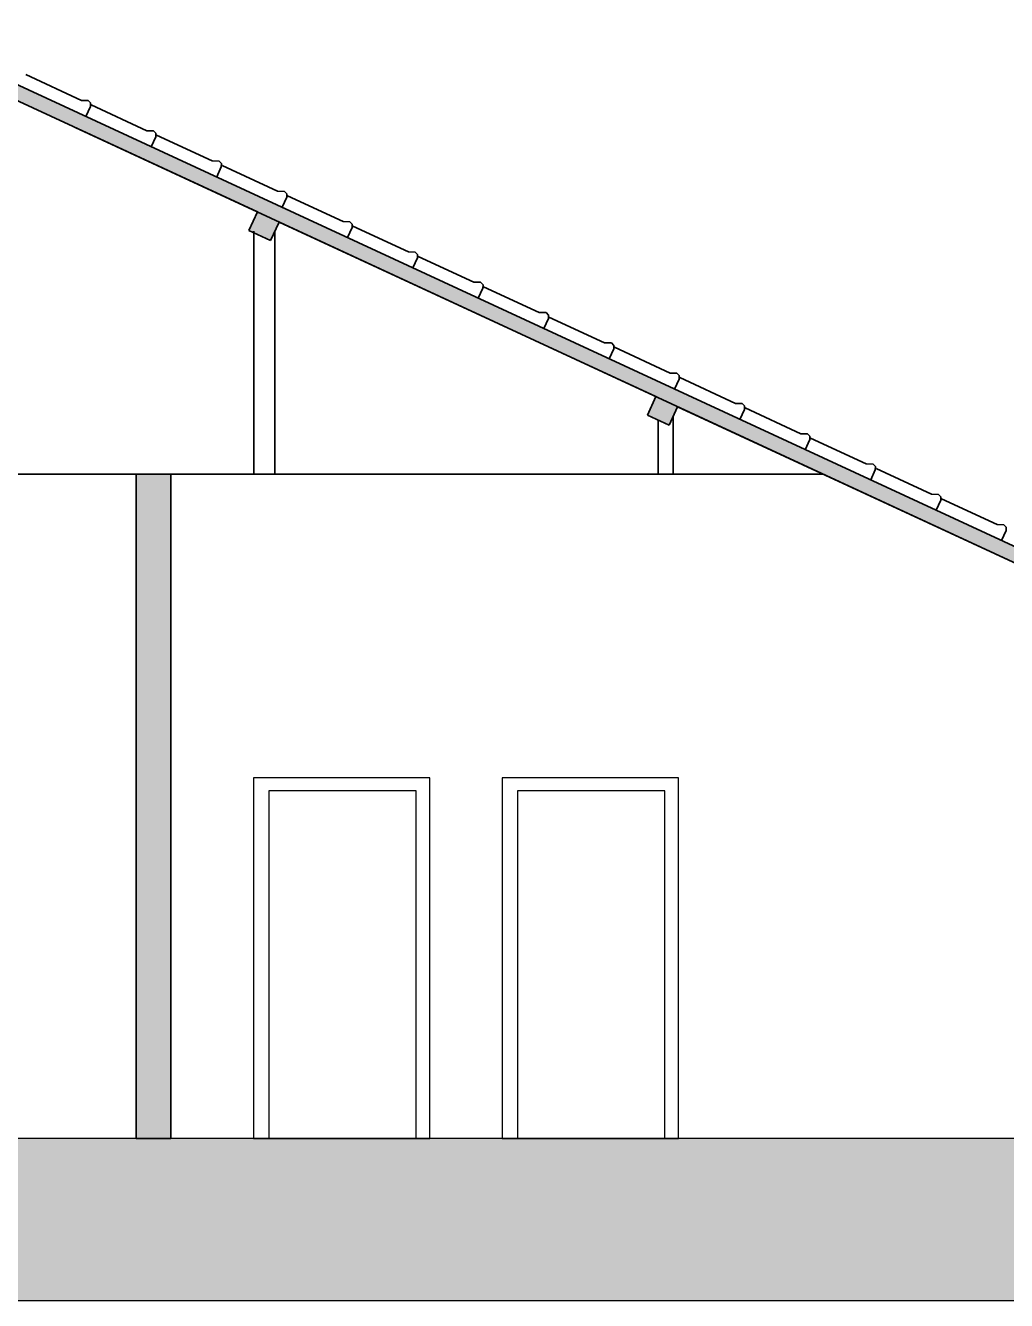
# Model space of a CAD drawing. Header units: millimetres. Extents: x -80011 to -57758, y -11017 to -3441.
# Drawn here: x -69803 to -64042, y -11017 to -3528 of the extents above; entities that cross this region are included whole.
import ezdxf

# ---------------------------------------------------------------- set-up
doc = ezdxf.new("R2010")
doc.units = ezdxf.units.MM
for name, color, linetype, lineweight in [('A-ALV-___-___-EXI', 250, 'Continuous', 35), ('A-BAS-___-___-EXI', 250, 'Continuous', 25), ('A-COB-___-___-EXI', 250, 'Continuous', 35), ('A-POR-___-___-EXI', 250, 'Continuous', 25)]:
    doc.layers.add(name, color=color, linetype=linetype, lineweight=lineweight)

msp = doc.modelspace()

# ---------------------------------------------------------------- hatches: boundary and pattern name
at = {"layer": 'A-ALV-___-___-EXI'}
h = msp.add_hatch(color=11, dxfattribs=at)
h.paths.add_polyline_path([(-59332.8, -10546.9), (-59192.8, -10546.9), (-59192.8, -8006.9), (-59372.8, -8006.9), (-59372.8, -10546.9)])
h.paths.add_polyline_path([(-69153.8, -10064.8), (-68948.7, -10064.8), (-68948.7, -6163.6), (-69153.8, -6163.6), (-69153.8, -7228.9)])
h.paths.add_polyline_path([(-74442.9, -8067.6), (-74401.3, -8067.6), (-74401.3, -6163.6), (-74591.3, -6163.6), (-74591.3, -8067.6), (-74547.9, -8067.6), (-74547.9, -7937.6), (-74442.9, -7937.6)])
h.paths.add_polyline_path([(-63510.9, -7990.1), (-63470.5, -7990.1), (-63470.5, -6926.3), (-63633.2, -6850.9), (-63633.2, -6975.6), (-63878.9, -6975.6), (-63878.9, -7794.8), (-63646.3, -7990.1), (-63646.3, -7847.5), (-63510.9, -7847.5)])
h.paths.add_polyline_path([(-78558.1, -7764.9), (-78298.1, -7643.7), (-78298.6, -6803.4), (-78314.4, -6813.3), (-78332.8, -6819.4), (-78354.6, -6820.4), (-78371, -6817.7), (-78392.7, -6807.3), (-78404.8, -6798.5), (-78418.4, -6782.3), (-78426.9, -6765.3), (-78431.3, -6745.3), (-78431.3, -6734.8), (-78445.2, -6763.3), (-78470.6, -6793.2), (-78502.6, -6816), (-78539.2, -6830.3), (-78578.1, -6835.1), (-78617.1, -6830.2), (-78653.6, -6815.9), (-78685.6, -6793), (-78710.9, -6763.1), (-78728.1, -6727.8), (-78728.1, -5512.2), (-78993.1, -5512.2), (-78993.1, -5572.2), (-78960.6, -5572.2), (-78960.6, -5597.2), (-78943.1, -5597.2), (-78943.1, -5622.2), (-78903.1, -5622.2), (-78903.1, -6653), (-79153.1, -6653), (-79153.1, -6718), (-79098.1, -6718), (-79098.1, -6778), (-79068.1, -6778), (-79068.1, -6803), (-79048.1, -6803), (-79048.1, -6893), (-79003.1, -6893), (-79003.1, -6933), (-78978.1, -6933), (-78978.1, -6968), (-78948.1, -6968), (-78948.1, -7038), (-78888.1, -7038), (-78888.1, -7245.2), (-78997.5, -7245.2), (-78997.5, -7275.2), (-78972.5, -7275.2), (-78972.5, -7310.2), (-78942.5, -7310.2), (-78942.5, -7340.2), (-78878.1, -7340.2), (-78878.1, -7642.8), (-78918.1, -7642.8), (-78918.1, -7762.8), (-78698.1, -7762.8), (-78698.1, -7662.8), (-78558.1, -7662.8), (-78558.1, -7762.8)])
at = {"layer": 'A-BAS-___-___-EXI', "true_color": 0xcb9898}
msp.add_hatch(color=253, dxfattribs=at).paths.add_polyline_path([(-59192.8, -11016.6), (-57758.3, -11016.6), (-57758.3, -10846.9), (-58892.8, -10846.9), (-58892.8, -10684.5), (-59192.8, -10684.5), (-59192.8, -10546.9), (-62882.1, -10546.9), (-62882.1, -10386.9), (-63164.5, -10386.9), (-63164.5, -10226.9), (-63470.5, -10226.9), (-63470.5, -10064.8), (-78832.7, -10064.8), (-78832.7, -10265.1), (-80011.2, -10265.1), (-80011.2, -11016.6), (-59372.8, -11016.6)])
at = {"layer": 'A-COB-___-___-EXI', "true_color": 0xc19a82}
h = msp.add_hatch(color=33, dxfattribs=at)
h.paths.add_polyline_path([(-74442.9, -8067.6), (-74442.9, -7937.6), (-74547.9, -7937.6), (-74547.9, -8067.6)])
h.paths.add_polyline_path([(-59226.2, -8006.9), (-59226.2, -7942), (-59332.8, -7942), (-59332.8, -8006.9)])
h.paths.add_polyline_path([(-63510.9, -7990.1), (-63510.9, -7847.5), (-63646.3, -7847.5), (-63646.3, -7990.1)])
h.paths.add_polyline_path([(-78558.1, -7762.8), (-78558.1, -7662.8), (-78698.1, -7662.8), (-78698.1, -7762.8)])
h.paths.add_polyline_path([(-63295.1, -7007.6), (-63230.2, -6942.7), (-70600.6, -3528.1), (-70676.4, -3603.9), (-70740.3, -3540), (-78492.6, -6649.9), (-78430.6, -6724.8), (-78431.3, -6745.3), (-78426.9, -6765.3), (-78417.7, -6783.6), (-78404.3, -6799.1), (-78387.6, -6810.8), (-78368.4, -6818.1), (-78348.1, -6820.4), (-78327.8, -6817.7), (-78308.8, -6810.1), (-78292.2, -6798), (-78279.1, -6782.3), (-78270.3, -6763.8), (-78266.3, -6743.7), (-78267.3, -6723.3), (-78273.3, -6703.7), (-78284, -6686.2), (-78298.6, -6671.8), (-76498.8, -5949.9), (-76452.8, -6064.4), (-76324.2, -6012.9), (-76370.2, -5898.3), (-74572.2, -5177), (-74530.4, -5281.2), (-74410.4, -5233.1), (-74452.2, -5128.9), (-72666.4, -4412.5), (-72625.6, -4514.2), (-72505.6, -4466), (-72546.4, -4364.3), (-70738.1, -3639), (-70746.6, -3660.2), (-70749.6, -3682.8), (-70746.9, -3705.5), (-70738.7, -3726.8), (-70725.4, -3745.4), (-70707.9, -3760.2), (-70687.4, -3770.1), (-70665, -3774.7), (-70642.1, -3773.5), (-70620.3, -3766.8), (-70600.8, -3754.8), (-70584.9, -3738.4), (-70573.6, -3718.5), (-70567.5, -3696.5), (-70567.1, -3673.6), (-70572.4, -3651.4), (-70583, -3631.2), (-68441.2, -4623.4), (-68491.7, -4732.3), (-68364.7, -4791.1), (-68314.2, -4682.3), (-66100.3, -5708), (-66150.7, -5816.9), (-66023.7, -5875.7), (-65973.2, -5766.8), (-63750.7, -6796.5), (-63750.7, -6975.6), (-63633.2, -6975.6), (-63633.2, -6850.9)])

# ---------------------------------------------------------------- linework, layer by layer
at = {"layer": 'A-ALV-___-___-EXI'}
for p, q in [((-69153.8, -6163.6), (-69153.8, -10064.8)), ((-68948.7, -10064.8), (-68948.7, -6163.6)), ((-69153.8, -10064.8), (-68948.7, -10064.8))]:
    msp.add_line(p, q, dxfattribs=at)
at = {"layer": 'A-BAS-___-___-EXI'}
for p, q in [((-69153.8, -10064.8), (-78832.7, -10064.8)), ((-63470.5, -10064.8), (-68948.7, -10064.8)), ((-80011.2, -11016.6), (-57758.3, -11016.6))]:
    msp.add_line(p, q, dxfattribs=at)
at = {"layer": 'A-COB-___-___-EXI'}
for p, q in [((-70600.6, -3528.1), (-63230.2, -6942.7)), ((-70583, -3631.2), (-68441.2, -4623.4)), ((-69801.2, -3816.6), (-69474.6, -3968)), ((-69474.6, -3968), (-69434.6, -3968.7)), ((-69434.6, -3968.7), (-69420.7, -3983.1)), ((-69421.1, -4003.1), (-69448.3, -4061.9)), ((-69420.7, -3983.1), (-69421.1, -4003.1)), ((-69417.1, -3994.6), (-69090.5, -4145.9)), ((-63295.1, -7007.6), (-69512.1, -4127.3)), ((-69090.5, -4145.9), (-69050.5, -4146.7)), ((-69037, -4181.1), (-69064.2, -4239.9)), ((-69050.5, -4146.7), (-69036.6, -4161.1)), ((-69036.6, -4161.1), (-69037, -4181.1)), ((-69033, -4172.5), (-68706.4, -4323.8)), ((-68706.4, -4323.8), (-68666.4, -4324.6)), ((-68666.4, -4324.6), (-68652.5, -4339)), ((-68652.5, -4339), (-68652.9, -4359)), ((-68652.9, -4359), (-68680.1, -4417.8)), ((-68648.9, -4350.5), (-68322.3, -4501.8)), ((-68322.3, -4501.8), (-68282.3, -4502.6)), ((-68268.8, -4537), (-68296, -4595.8)), ((-68282.3, -4502.6), (-68268.4, -4517)), ((-68268.4, -4517), (-68268.8, -4537)), ((-68264.8, -4528.4), (-67938.2, -4679.7)), ((-68441.2, -4623.4), (-68491.7, -4732.3)), ((-68364.7, -4791.1), (-68314.2, -4682.3)), ((-68314.2, -4682.3), (-66100.3, -5708)), ((-67938.2, -4679.7), (-67898.2, -4680.5)), ((-67884.7, -4714.9), (-67911.9, -4773.7)), ((-67898.2, -4680.5), (-67884.3, -4694.9)), ((-67884.3, -4694.9), (-67884.7, -4714.9)), ((-67880.7, -4706.4), (-67554.1, -4857.7)), ((-68491.7, -4732.3), (-68364.7, -4791.1)), ((-68462.2, -4736.7), (-68462.2, -6163.6)), ((-68339.4, -4736.7), (-68339.4, -6163.6)), ((-67554.1, -4857.7), (-67514.1, -4858.5)), ((-67514.1, -4858.5), (-67500.2, -4872.9)), ((-67500.6, -4892.9), (-67527.9, -4951.7)), ((-67500.2, -4872.9), (-67500.6, -4892.9)), ((-67496.7, -4884.3), (-67170, -5035.6)), ((-67170, -5035.6), (-67130, -5036.4)), ((-67116.5, -5070.8), (-67143.8, -5129.6)), ((-67130, -5036.4), (-67116.1, -5050.8)), ((-67116.1, -5050.8), (-67116.5, -5070.8)), ((-67112.6, -5062.3), (-66785.9, -5213.6)), ((-66785.9, -5213.6), (-66745.9, -5214.3)), ((-66745.9, -5214.3), (-66732, -5228.8)), ((-66732, -5228.8), (-66732.4, -5248.8)), ((-66728.5, -5240.2), (-66401.8, -5391.5)), ((-66732.4, -5248.8), (-66759.7, -5307.6)), ((-66401.8, -5391.5), (-66361.8, -5392.3)), ((-66348.3, -5426.7), (-66375.6, -5485.5)), ((-66361.8, -5392.3), (-66348, -5406.7)), ((-66348, -5406.7), (-66348.3, -5426.7)), ((-66344.4, -5418.2), (-66017.7, -5569.5)), ((-66017.7, -5569.5), (-65977.7, -5570.2)), ((-65964.2, -5604.6), (-65991.5, -5663.5)), ((-65977.7, -5570.2), (-65963.9, -5584.7)), ((-65963.9, -5584.7), (-65964.2, -5604.6)), ((-65960.3, -5596.1), (-65633.6, -5747.4)), ((-66100.3, -5708), (-66150.7, -5816.9)), ((-65633.6, -5747.4), (-65593.6, -5748.2)), ((-65593.6, -5748.2), (-65579.8, -5762.6)), ((-65579.8, -5762.6), (-65580.1, -5782.6)), ((-66150.7, -5816.9), (-66023.7, -5875.7)), ((-66023.7, -5875.7), (-65973.2, -5766.8)), ((-65998.5, -5821.3), (-65998.5, -6163.6)), ((-65973.2, -5766.8), (-63750.7, -6796.5)), ((-65580.1, -5782.6), (-65607.4, -5841.4)), ((-65576.2, -5774.1), (-65249.5, -5925.4)), ((-66087.2, -5846.3), (-66087.2, -6163.6)), ((-65249.5, -5925.4), (-65209.5, -5926.1)), ((-65196.1, -5960.5), (-65223.3, -6019.4)), ((-65209.5, -5926.1), (-65195.7, -5940.6)), ((-65195.7, -5940.6), (-65196.1, -5960.5)), ((-65192.1, -5952), (-64865.4, -6103.3)), ((-64865.4, -6103.3), (-64825.5, -6104.1)), ((-64812, -6138.5), (-64839.2, -6197.3)), ((-64825.5, -6104.1), (-64811.6, -6118.5)), ((-64811.6, -6118.5), (-64812, -6138.5)), ((-64808, -6130), (-64481.4, -6281.3)), ((-74401.3, -6163.6), (-65116.8, -6163.6)), ((-68948.7, -6163.6), (-69153.8, -6163.6)), ((-64481.4, -6281.3), (-64441.4, -6282)), ((-64441.4, -6282), (-64427.5, -6296.4)), ((-64427.9, -6316.4), (-64455.1, -6375.3)), ((-64427.5, -6296.4), (-64427.9, -6316.4)), ((-64423.9, -6307.9), (-64097.3, -6459.2)), ((-64097.3, -6459.2), (-64057.3, -6460)), ((-64043.8, -6494.4), (-64071, -6553.2)), ((-64057.3, -6460), (-64043.4, -6474.4)), ((-64043.4, -6474.4), (-64043.8, -6494.4))]:
    msp.add_line(p, q, dxfattribs=at)
at = {"layer": 'A-POR-___-___-EXI'}
for p, q in [((-68463, -7947.3), (-68463, -10064.8)), ((-67427.9, -7947.3), (-68463, -7947.3)), ((-67427.9, -10064.8), (-67427.9, -7947.3)), ((-67003, -7947.3), (-67003, -10064.8)), ((-65967.9, -7947.3), (-67003, -7947.3)), ((-65967.9, -10064.8), (-65967.9, -7947.3)), ((-68373, -8022.3), (-68373, -10064.8)), ((-67507.9, -8022.3), (-68373, -8022.3)), ((-67507.9, -10064.8), (-67507.9, -8022.3)), ((-66913, -8022.3), (-66913, -10064.8)), ((-66047.9, -8022.3), (-66913, -8022.3)), ((-66047.9, -10064.8), (-66047.9, -8022.3)), ((-68463, -10064.8), (-67427.9, -10064.8)), ((-68373, -10064.8), (-67507.9, -10064.8)), ((-67003, -10064.8), (-65967.9, -10064.8)), ((-66913, -10064.8), (-66047.9, -10064.8))]:
    msp.add_line(p, q, dxfattribs=at)

doc.saveas('drawing.dxf')
